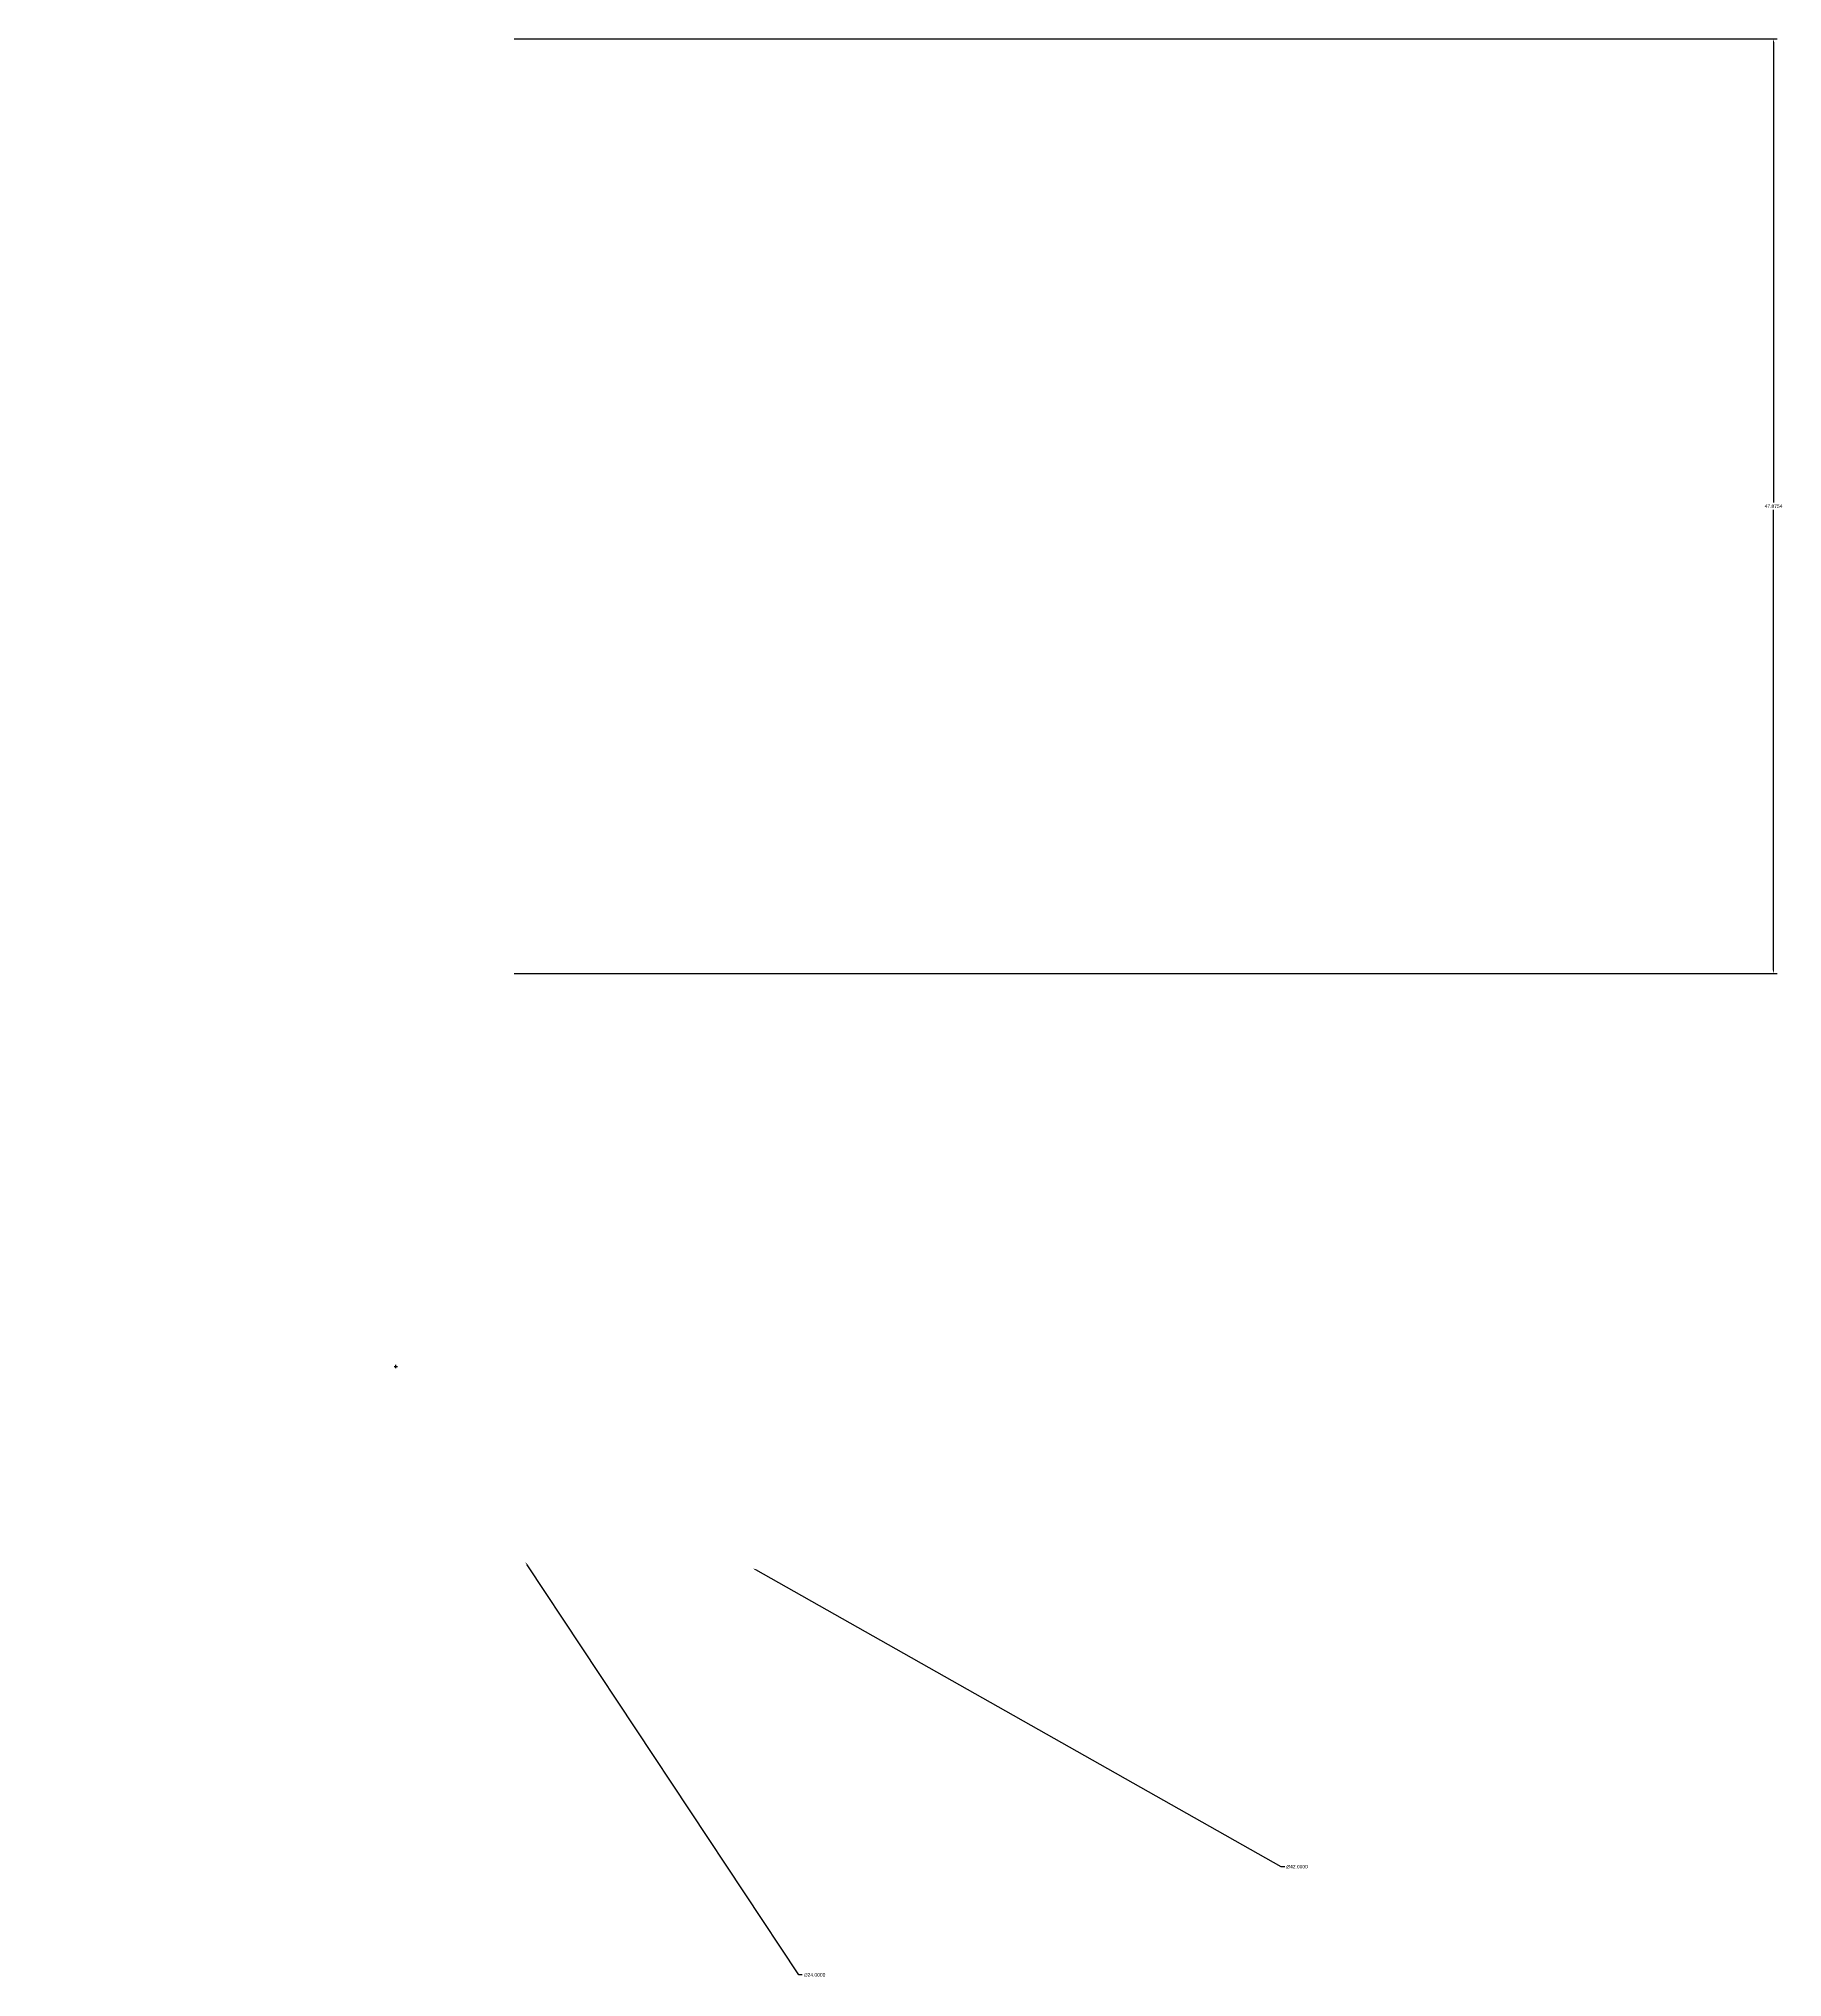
# Model space of a CAD drawing. Header units: inches. Extents: x 41 to 159, y -38 to 131.
# Drawn here: x 69.8 to 159.1, y -38.1 to 61.2 of the extents above; entities that cross this region are included whole.
import ezdxf

# ---------------------------------------------------------------- set-up
doc = ezdxf.new("R2010")
doc.units = ezdxf.units.IN
doc.header["$MEASUREMENT"] = 0
doc.styles.get("Standard").update_dxf_attribs({"font": 'arial.ttf'})
doc.dimstyles.get("Standard").update_dxf_attribs({"dimtxt": 0.18, "dimasz": 0.18, "dimexe": 0.18, "dimexo": 0.0625, "dimgap": 0.09, "dimtad": 0, "dimtih": 1, "dimtoh": 1, "dimdec": 4, "dimzin": 0, "dimdsep": 46, "dimtxsty": 'Standard', "dimcen": 0.09, "dimadec": 0, "dimazin": 0, "dimtfac": 1, "dimtdec": 4, "dimtofl": 0, "dimtmove": 0, "dimatfit": 3, "dimfxl": 1, "dimtolj": 1, "dimtzin": 0, "dimarcsym": 0})

# ---------------------------------------------------------------- blocks, each defined once
blk = doc.blocks.new('*D5')
at = {"color": 0, "lineweight": -2, "transparency": 16777216}
for p, q in [((94.174, 61.187), (158.84, 61.187)), ((158.66, 61.007), (158.66, 37.431)), ((158.66, 13.491), (158.66, 37.067)), ((94.174, 13.311), (158.84, 13.311))]:
    blk.add_line(p, q, dxfattribs=at)
at = {"color": 0, "transparency": 16777216}
for points in [[(158.63, 61.007), (158.69, 61.007), (158.66, 61.187)], [(158.63, 13.491), (158.69, 13.491), (158.66, 13.311)]]:
    blk.add_solid(points, dxfattribs=at)
at = {"layer": 'Defpoints', "color": 0, "transparency": 16777216}
for p in [(94.112, 61.187, 36), (94.112, 13.311, 36), (158.66, 13.311)]:
    blk.add_point(p, dxfattribs=at)
at = {"color": 0, "transparency": 16777216, "insert": (158.66, 37.249), "char_height": 0.18, "attachment_point": 5}
blk.add_mtext('\\A1;47.8754', dxfattribs=at)
blk = doc.blocks.new('*D6')
at = {"color": 0, "lineweight": -2, "transparency": 16777216}
for p, q in [((88.022, -6.813), (88.202, -6.813)), ((88.112, -6.903), (88.112, -6.723)), ((133.451, -32.431), (106.552, -17.232)), ((133.631, -32.431), (133.451, -32.431))]:
    blk.add_line(p, q, dxfattribs=at)
at = {"color": 0, "transparency": 16777216}
blk.add_solid([(106.567, -17.206), (106.537, -17.259), (106.395, -17.144)], dxfattribs=at)
at = {"layer": 'Defpoints', "color": 0, "transparency": 16777216}
for p in [(69.828, 3.517, 24), (106.395, -17.144, 24)]:
    blk.add_point(p, dxfattribs=at)
at = {"color": 0, "transparency": 16777216, "insert": (134.262, -32.431), "char_height": 0.18, "attachment_point": 5}
blk.add_mtext('\\A1;∅42.0000', dxfattribs=at)
blk = doc.blocks.new('*D7')
at = {"color": 0, "lineweight": -2, "transparency": 16777216}
for p, q in [((88.022, -6.813), (88.202, -6.813)), ((88.112, -6.903), (88.112, -6.723)), ((108.746, -37.97), (94.837, -16.968)), ((108.926, -37.97), (108.746, -37.97))]:
    blk.add_line(p, q, dxfattribs=at)
at = {"color": 0, "transparency": 16777216}
blk.add_solid([(94.862, -16.952), (94.812, -16.985), (94.738, -16.818)], dxfattribs=at)
at = {"layer": 'Defpoints', "color": 0, "transparency": 16777216}
for p in [(81.486, 3.191, 24), (94.738, -16.818, 24)]:
    blk.add_point(p, dxfattribs=at)
at = {"color": 0, "transparency": 16777216, "insert": (109.557, -37.97), "char_height": 0.18, "attachment_point": 5}
blk.add_mtext('\\A1;∅24.0000', dxfattribs=at)

msp = doc.modelspace()

# ---------------------------------------------------------------- dimensions: what is measured, and where the dimension line sits
dim = msp.add_linear_dim(base=(158.65986, 13.31119), p1=(94.11169, 61.18658, 36), p2=(94.11169, 13.31119, 36), angle=90, dimstyle='Standard')
dim.commit()
dim.dimension.update_dxf_attribs({"geometry": '*D5', "text_midpoint": (158.65986, 37.24888)})
for p1, p2, picture, middle in [((69.8283, 3.517, 24), (106.39508, -17.14385, 24), '*D6', (134.26208, -32.43085)), ((81.48568, 3.19137, 24), (94.73771, -16.81822, 24), '*D7', (109.55732, -37.96993))]:
    dim = msp.add_diameter_dim_2p(p1=p1, p2=p2, dimstyle='Standard')
    dim.commit()
    dim.dimension.update_dxf_attribs({"geometry": picture, "text_midpoint": middle, "dimtype": 163})

doc.saveas('drawing.dxf')
